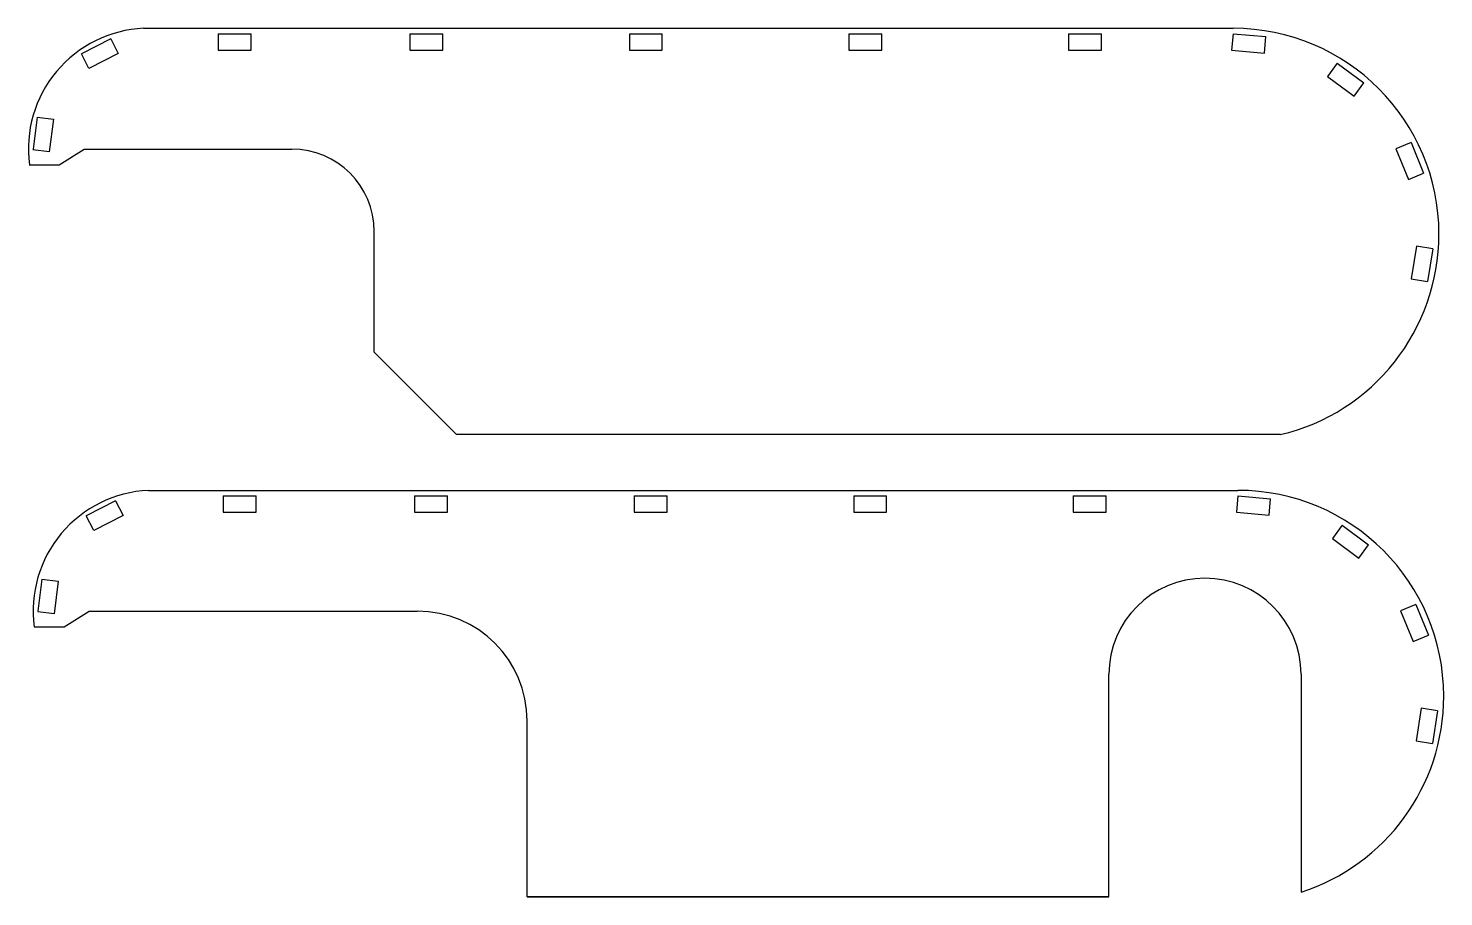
# Model space of a CAD drawing. Extents: x -93 to 165, y -170 to -12.
import ezdxf

# ---------------------------------------------------------------- set-up
doc = ezdxf.new("R2010")
doc.units = 0
doc.header["$LTSCALE"] = 25.4
doc.linetypes.add('VOLUME', pattern=[0])
doc.layers.add('CALQUE1', color=7, linetype='VOLUME')

msp = doc.modelspace()

# ---------------------------------------------------------------- linework, layer by layer
at = {"layer": 'CALQUE1', "color": 1, "linetype": 'VOLUME'}
for p, q in [((-71.9, -11.7), (126.6, -11.7)), ((-58.3, -12.7), (-58.3, -15.7)), ((-58.3, -12.7), (-52.3, -12.7)), ((-52.3, -15.7), (-52.3, -12.7)), ((-23.4, -12.7), (-23.4, -15.7)), ((-23.4, -12.7), (-17.4, -12.7)), ((-17.4, -15.7), (-17.4, -12.7)), ((16.6, -12.7), (16.6, -15.7)), ((16.6, -12.7), (22.6, -12.7)), ((22.6, -15.7), (22.6, -12.7)), ((56.6, -12.7), (56.6, -15.7)), ((56.6, -12.7), (62.6, -12.7)), ((62.6, -15.7), (62.6, -12.7)), ((96.6, -12.7), (96.6, -15.7)), ((96.6, -12.7), (102.6, -12.7)), ((102.6, -15.7), (102.6, -12.7)), ((126.6, -12.7), (126.33, -15.69)), ((126.6, -12.7), (132.57, -13.22)), ((-77.9, -13.62), (-83.23, -16.37)), ((-77.9, -13.62), (-76.52, -16.29)), ((132.31, -16.21), (132.57, -13.22)), ((-81.86, -19.04), (-83.23, -16.37)), ((-76.52, -16.29), (-81.86, -19.04)), ((-58.3, -15.7), (-52.3, -15.7)), ((-23.4, -15.7), (-17.4, -15.7)), ((16.6, -15.7), (22.6, -15.7)), ((56.6, -15.7), (62.6, -15.7)), ((96.6, -15.7), (102.6, -15.7)), ((126.33, -15.69), (132.31, -16.21)), ((145.58, -18.06), (143.81, -20.48)), ((143.81, -20.48), (148.65, -24.03)), ((145.58, -18.06), (150.42, -21.61)), ((148.65, -24.03), (150.42, -21.61)), ((-91.31, -27.86), (-92.06, -33.7)), ((-91.31, -27.86), (-88.33, -28.25)), ((-88.33, -28.25), (-89.1, -34.2)), ((159.02, -32.52), (156.25, -33.66)), ((159.02, -32.52), (161.31, -38.07)), ((-89.1, -34.2), (-92.08, -33.81)), ((-87.27, -36.56), (-82.71, -33.7)), ((-82.71, -33.7), (-44.9, -33.7)), ((156.25, -33.66), (158.53, -39.21)), ((-92.73, -36.56), (-87.27, -36.56)), ((158.53, -39.21), (161.31, -38.07)), ((-29.9, -70.7), (-29.9, -48.7)), ((160.01, -51.38), (159.06, -57.31)), ((162.97, -51.86), (160.01, -51.38)), ((162.97, -51.86), (162.03, -57.78)), ((159.06, -57.31), (162.03, -57.78)), ((-29.9, -70.7), (-14.9, -85.7)), ((135.2, -85.7), (-14.9, -85.7)), ((-77.03, -97.76), (-82.36, -100.51)), ((-77.03, -97.76), (-75.65, -100.43)), ((-71.03, -95.84), (127.47, -95.84)), ((-57.43, -96.84), (-57.43, -99.84)), ((-57.43, -96.84), (-51.43, -96.84)), ((-51.43, -99.84), (-51.43, -96.84)), ((-22.53, -96.84), (-22.53, -99.84)), ((-22.53, -96.84), (-16.53, -96.84)), ((-16.53, -99.84), (-16.53, -96.84)), ((17.47, -96.84), (17.47, -99.84)), ((17.47, -96.84), (23.47, -96.84)), ((23.47, -99.84), (23.47, -96.84)), ((57.47, -96.84), (57.47, -99.84)), ((57.47, -96.84), (63.47, -96.84)), ((63.47, -99.84), (63.47, -96.84)), ((97.47, -96.84), (97.47, -99.84)), ((97.47, -96.84), (103.47, -96.84)), ((103.47, -99.84), (103.47, -96.84)), ((127.47, -96.84), (127.21, -99.83)), ((127.47, -96.84), (133.44, -97.36)), ((133.18, -100.35), (133.44, -97.36)), ((-80.99, -103.17), (-82.36, -100.51)), ((-75.65, -100.43), (-80.99, -103.17)), ((-57.43, -99.84), (-51.43, -99.84)), ((-22.53, -99.84), (-16.53, -99.84)), ((17.47, -99.84), (23.47, -99.84)), ((57.47, -99.84), (63.47, -99.84)), ((97.47, -99.84), (103.47, -99.84)), ((127.21, -99.83), (133.18, -100.35)), ((146.45, -102.2), (144.68, -104.62)), ((146.45, -102.2), (151.29, -105.75)), ((144.68, -104.62), (149.52, -108.17)), ((149.52, -108.17), (151.29, -105.75)), ((-90.44, -112), (-91.19, -117.84)), ((-90.44, -112), (-87.46, -112.38)), ((-87.46, -112.38), (-88.23, -118.33)), ((-88.23, -118.33), (-91.21, -117.95)), ((-86.4, -120.7), (-81.84, -117.84)), ((-81.84, -117.84), (-22.03, -117.84)), ((159.9, -116.65), (157.12, -117.79)), ((157.12, -117.79), (159.4, -123.34)), ((159.9, -116.65), (162.18, -122.2)), ((-91.86, -120.7), (-86.4, -120.7)), ((159.4, -123.34), (162.18, -122.2)), ((103.97, -169.84), (103.97, -129.34)), ((138.97, -129.34), (138.97, -169.03)), ((160.88, -135.52), (159.93, -141.45)), ((163.84, -135.99), (160.88, -135.52)), ((163.84, -135.99), (162.9, -141.92)), ((-2.03, -169.84), (-2.03, -137.84)), ((159.93, -141.45), (162.9, -141.92)), ((-2.03, -169.84), (103.97, -169.84)), ((103.97, -169.84), (-2.03, -169.84))]:
    msp.add_line(p, q, dxfattribs=at)
for centre, radius, start, end in [((-70.89, -33.7), 22.02, 92.6351, 187.4627), ((126.6, -49.2), 37.5, 0, 90), ((-44.9, -48.7), 15, 0, 90), ((126.6, -49.2), 37.5, 283.2615, 360), ((-70.02, -117.84), 22.02, 92.6351, 187.4627), ((127.47, -133.34), 37.5, 0, 90), ((121.47, -129.34), 17.5, 90, 180), ((121.47, -129.34), 17.5, 0, 90), ((-22.03, -137.84), 20, 0, 90), ((127.47, -133.34), 37.5, 287.8585, 0)]:
    msp.add_arc(centre, radius, start, end, dxfattribs=at)

doc.saveas('drawing.dxf')
